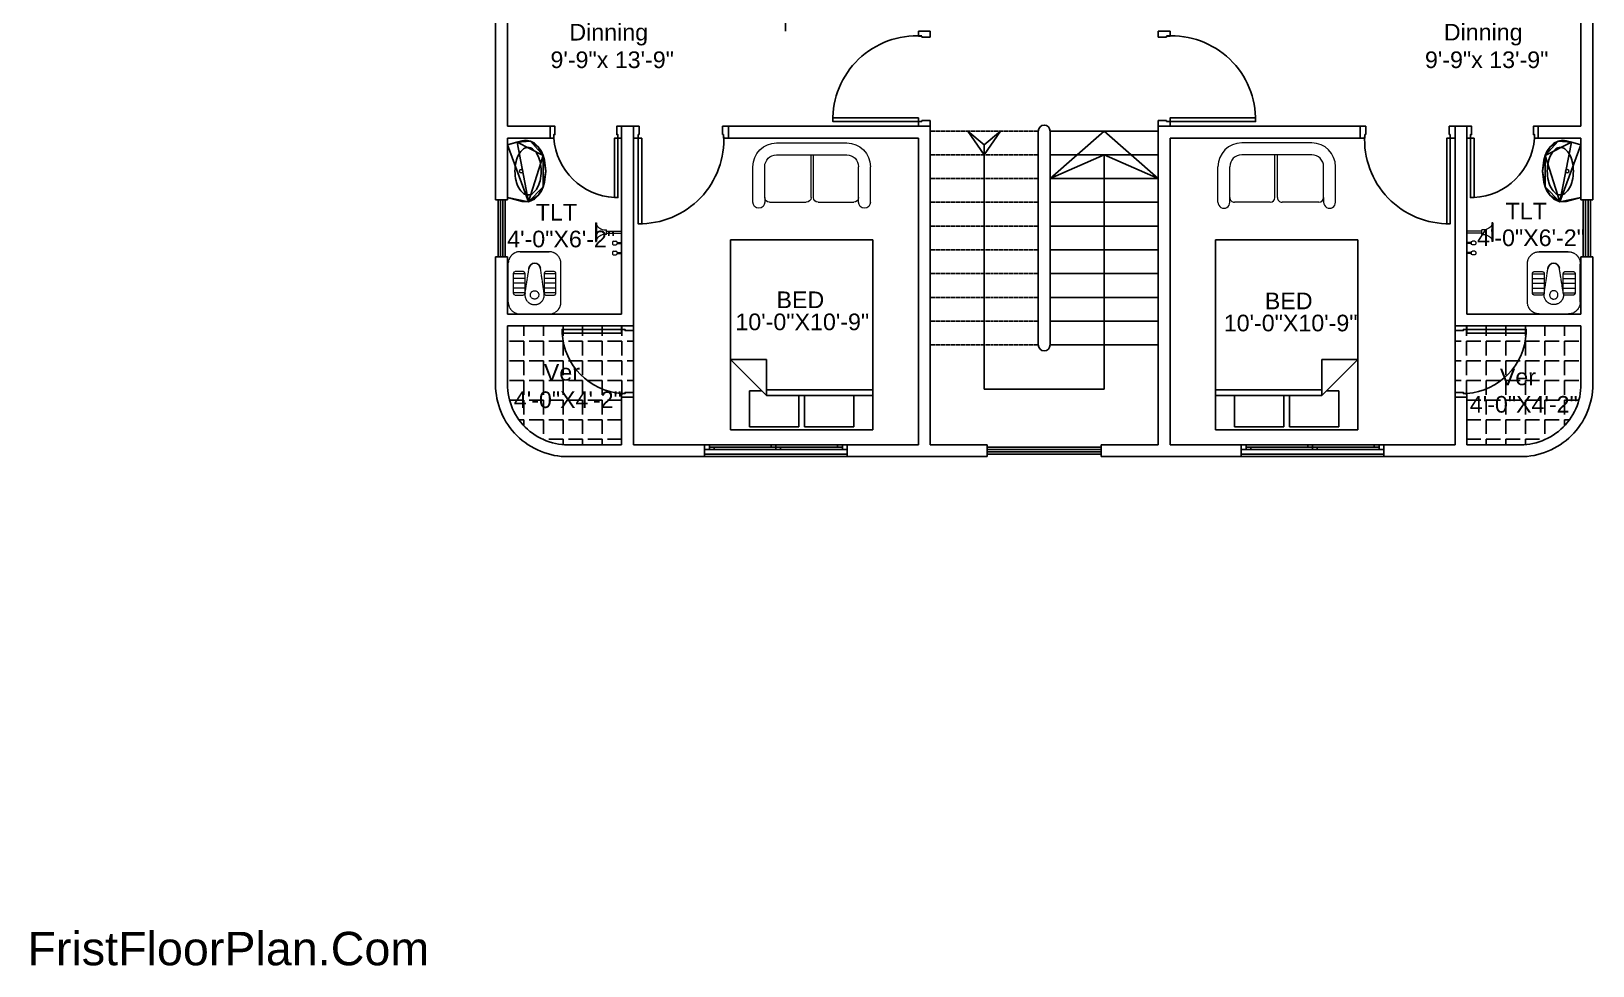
# Model space of a CAD drawing. Header units: inches. Extents: x 6298 to 15649, y -2101 to 8036.
# Drawn here: x 6298 to 15649, y -2101 to 3492 of the extents above; entities that cross this region are included whole.
import ezdxf
from ezdxf.enums import TextEntityAlignment as Align

# ---------------------------------------------------------------- set-up
doc = ezdxf.new("R2010")
doc.units = ezdxf.units.IN
doc.header["$MEASUREMENT"] = 0
for name, pattern in [('ACAD_ISO02W100', [15, 12, -3]), ('CENTER2', [1.125, 0.75, -0.125, 0.125, -0.125]), ('DASHED2', [0.375, 0.25, -0.125])]:
    doc.linetypes.add(name, pattern=pattern)
for name, color, linetype in [('BED', 221, 'DASHED2'), ('door', 12, 'Continuous'), ('farniture', 226, 'Continuous'), ('FIXTURES', 4, 'Continuous'), ('win', 104, 'Continuous')]:
    doc.layers.add(name, color=color, linetype=linetype)
for name, color, linetype, lineweight in [('BORDER', 230, 'Continuous', 30), ('stair hide', 11, 'Continuous', 9), ('Text', 7, 'Continuous', 15), ('WINDOW', 96, 'Continuous', 18)]:
    doc.layers.add(name, color=color, linetype=linetype, lineweight=lineweight)
doc.styles.add('arial', font='arial.ttf')
doc.styles.get("Standard").update_dxf_attribs({"font": 'arial.ttf'})

# ---------------------------------------------------------------- blocks, each defined once
blk = doc.blocks.new('w1')
at = {"layer": 'win', "linetype": 'Continuous'}
for p, q in [((-5, 0), (-5, 60)), ((0, 60), (-5, 60)), ((-3, 0), (-3, 60)), ((-1, 0), (-1, 60)), ((0, 0), (0, 60)), ((-3, 58), (-5, 58)), ((-4, 2), (-4, 58)), ((-4, 32), (-5, 32)), ((-3, 28), (-4, 28)), ((-5, 2), (-3, 2)), ((-5, 0), (0, 0))]:
    blk.add_line(p, q, dxfattribs=at)
for points in [[(-4, 56), (-3, 56), (-3, 58), (-4, 58)], [(-5, 30), (-4, 30), (-4, 32), (-5, 32)], [(-4, 28), (-3, 28), (-3, 30), (-4, 30)], [(-5, 2), (-4, 2), (-4, 4), (-5, 4)]]:
    blk.add_lwpolyline(points, close=True, dxfattribs=at)
blk = doc.blocks.new('A$C074A1D5E')
at = {"linetype": 'Continuous'}
for p, q in [((-38, 5), (-40, 5)), ((-40, 0), (-40, 5)), ((-40, 0), (-37.5, 0)), ((-38, 3.5), (-38, 5)), ((-37.5, 3.5), (-38, 3.5)), ((-37.5, 0), (-37.5, 3.5)), ((-2.5, 3.5), (-2, 3.5)), ((-2.5, 0), (-2.5, 3.5)), ((0, 0), (-2.5, 0)), ((-2, 3.5), (-2, 5)), ((-2, 5), (0, 5)), ((0, 0), (0, 5))]:
    blk.add_line(p, q, dxfattribs=at)
blk.add_lwpolyline([(-3.5, 41), (-3.5, 5), (-2, 5), (-2, 41)], close=True, dxfattribs=at)
blk.add_arc((-2.75, 5.69), 35.32, 88.7832, 183.55508, dxfattribs=at)
blk = doc.blocks.new('D 30')
at = {"layer": 'door'}
for points in [[(0, 0), (0, -5), (-1.5, -5), (-1.5, -3.5), (-2, -3.5), (-2, 0)], [(-30, 0), (-30, -5), (-28.5, -5), (-28.5, -3.5), (-28, -3.5), (-28, 0)], [(-3, -30), (-1.5, -30), (-1.5, -5), (-3, -5)]]:
    blk.add_lwpolyline(points, close=True, dxfattribs=at)
blk.add_arc((-1.44, -2.9), 27.14, 184.43112, 266.70342, dxfattribs=at)
blk = doc.blocks.new('A$C02903742')
at = {"layer": 'farniture', "linetype": 'CENTER2', "lineweight": 18, "ltscale": 0.3}
for p, q in [((5, 22.19), (21.23, 22.19)), ((16.91, 20.09), (8.91, 20.09)), ((8.91, 15.09), (8.91, 20.09)), ((10.91, 15.09), (10.91, 20.09)), ((12.91, 15.09), (12.91, 20.09)), ((14.91, 15.09), (14.91, 20.09)), ((16.91, 15.09), (16.91, 20.09)), ((0, 17.19), (0, 5)), ((7.91, 19.09), (7.91, 16.09)), ((8.91, 15.09), (19.13, 13.45)), ((8.91, 15.09), (16.91, 15.09)), ((17.91, 16.09), (17.91, 19.09)), ((8.91, 7.09), (19.13, 8.6)), ((16.91, 7.09), (8.91, 7.09)), ((8.91, 2.09), (8.91, 7.09)), ((10.91, 2.09), (10.91, 7.09)), ((12.91, 2.09), (12.91, 7.09)), ((14.91, 2.09), (14.91, 7.09)), ((16.91, 2.09), (16.91, 7.09)), ((5, 0), (21.23, 0)), ((7.91, 6.09), (7.91, 3.09)), ((8.91, 2.09), (16.91, 2.09)), ((17.91, 3.09), (17.91, 6.09))]:
    blk.add_line(p, q, dxfattribs=at)
at = {"layer": 'farniture'}
blk.add_line((26.23, 5), (26.23, 17.19), dxfattribs=at)
at = {"layer": 'farniture', "linetype": 'CENTER2', "lineweight": 18, "ltscale": 0.3}
blk.add_circle((8.04, 11.09), 1.77, dxfattribs=at)
for centre, radius, start, end in [((5, 17.19), 5, 90, 180), ((8.91, 19.09), 1, 90, 180), ((16.91, 19.09), 1, 0, 90), ((21.23, 17.19), 5, 0, 90), ((8.04, 11.09), 4.09, 77.7824, 282.2176), ((8.91, 16.09), 1, 180, 270), ((16.91, 16.09), 1, 270, 0), ((8.91, 6.09), 1, 90, 180), ((16.91, 6.09), 1, 0, 90), ((5, 5), 5, 180, 270), ((8.91, 3.09), 1, 180, 270), ((16.91, 3.09), 1, 270, 0), ((21.23, 5), 5, 270, 0)]:
    blk.add_arc(centre, radius, start, end, dxfattribs=at)
at = {"layer": 'farniture'}
blk.add_arc((18.94, 11.03), 2.44, 274.54664, 85.45336, dxfattribs=at)
blk = doc.blocks.new('BASINL')
at = {"layer": 'FIXTURES'}
for centre, radius, start, end in [((-1.42, 2.32), 11.68, 102.86143, 118.86437), ((0, -3.88), 18.04, 90, 102.86143), ((0, -3.88), 18.04, 77.13857, 90), ((1.42, 2.32), 11.68, 61.13563, 77.13857), ((-6.81, 8.66), 3.17, 143.07694, 180), ((-6.81, 8.66), 3.17, 180, 216.92306), ((-3.57, 6.23), 7.22, 118.86437, 143.07694), ((-3.57, 11.1), 7.22, 216.92306, 241.13563), ((3.57, 6.23), 7.22, 36.92306, 61.13563), ((3.57, 11.1), 7.22, 298.86437, 323.07694), ((6.81, 8.66), 3.17, 0, 36.92306), ((6.81, 8.66), 3.17, 323.07694, 0), ((-1.42, 15), 11.68, 241.13563, 257.13857), ((0, 21.2), 18.04, 257.13857, 270), ((0, 5.76), 0.75, 0, 180), ((0, 5.76), 0.75, 180, 0), ((0, 21.2), 18.04, 270, 282.86143), ((1.42, 15), 11.68, 282.86143, 298.86437)]:
    blk.add_arc(centre, radius, start, end, dxfattribs=at)
mesh = blk.add_polyface(dxfattribs=at)
corners = [(-12.86, 8.91), (6.64, 15.05), (12.17, 4.02), (6.64, 15.05), (12.66, 9.63), (12.17, 4.02), (-12.86, 8.91), (-6.64, 15.05), (6.64, 15.05), (12.17, 4.02), (11.02, 0), (-12.86, 8.91), (12.66, 9.63), (12.93, 6.94), (12.17, 4.02), (6.64, 15.05), (10.27, 12.96), (12.66, 9.63), (-6.64, 15.05), (0, 16.18), (6.64, 15.05), (-12.86, 8.91), (-10.27, 12.96), (-6.64, 15.05), (11.02, 0), (-11.02, 0), (-12.86, 8.91), (12.17, 4.02), (12.29, 4.38), (11.02, 0), (12.93, 6.94), (12.81, 6.2), (12.17, 4.02), (12.66, 9.63), (12.98, 7.68), (12.93, 6.94), (10.27, 12.96), (11.74, 11.38), (12.66, 9.63), (6.64, 15.05), (8.5, 14.19), (10.27, 12.96), (0, 16.18), (4.68, 15.65), (6.64, 15.05), (-6.64, 15.05), (-4.68, 15.65), (0, 16.18), (-10.27, 12.96), (-8.5, 14.19), (-6.64, 15.05), (-12.86, 8.91), (-11.74, 11.38), (-10.27, 12.96), (-11.02, 0), (-12.81, 6.2), (-12.86, 8.91)]
mesh.append_faces([[corners[k] for k in face] for face in [(0, 1, 2), (3, 4, 5), (6, 7, 8), (9, 10, 11), (12, 13, 14), (15, 16, 17), (18, 19, 20), (21, 22, 23)]], dxfattribs={"vtx0": -1, "vtx1": -1, "vtx2": -1})
mesh.append_faces([[corners[k] for k in face] for face in [(24, 25, 26)]], dxfattribs={"vtx1": -1, "vtx2": -1})
mesh.append_faces([[corners[k] for k in face] for face in [(27, 28, 29), (30, 31, 32), (33, 34, 35), (36, 37, 38), (39, 40, 41), (42, 43, 44), (45, 46, 47), (48, 49, 50), (51, 52, 53), (54, 55, 56)]], dxfattribs={"vtx2": -1})
blk = doc.blocks.new('sawar')
at = {"layer": 'stair hide'}
for p, q in [((-0.47, 4.69), (-0.47, 10.97)), ((0.47, 4.69), (0.47, 10.97)), ((3.84, 7.65), (3.84, 8.65)), ((4.34, 9.15), (4.34, 10.89)), ((4.34, 9.15), (4.84, 9.15)), ((4.34, 7.15), (4.84, 7.15)), ((4.84, 9.15), (4.84, 10.89)), ((5.34, 7.65), (5.34, 8.65)), ((8.04, 7.65), (8.04, 8.65)), ((8.54, 9.15), (8.54, 10.89)), ((8.54, 9.15), (9.04, 9.15)), ((8.54, 7.15), (9.04, 7.15)), ((9.04, 9.15), (9.04, 10.89)), ((9.54, 7.65), (9.54, 8.65)), ((-3.89, 0.5), (3.89, 0.5)), ((-3.89, 0), (-3.89, 0.5)), ((-3.89, 0), (3.89, 0)), ((1, 4.69), (-1, 4.69)), ((3.89, 0), (3.89, 0.5))]:
    blk.add_line(p, q, dxfattribs=at)
for centre, radius, start, end in [((4.34, 8.65), 0.5, 90, 180), ((4.34, 7.65), 0.5, 180, 270), ((4.84, 8.65), 0.5, 0, 90), ((4.84, 7.65), 0.5, 270, 0), ((8.54, 8.65), 0.5, 90, 180), ((8.54, 7.65), 0.5, 180, 270), ((9.04, 8.65), 0.5, 0, 90), ((9.04, 7.65), 0.5, 270, 0), ((-5.45, 4.2), 4.48, 304.31379, 6.2658), ((5.45, 4.2), 4.48, 173.7342, 235.68621)]:
    blk.add_arc(centre, radius, start, end, dxfattribs=at)
blk = doc.blocks.new('2 SOFA')
at = {"layer": 'farniture', "linetype": 'Continuous', "lineweight": 18, "ltscale": 0.3}
for p, q in [((20, 24.5), (5, 24.5)), ((-5, 14.5), (-5, -15)), ((0, 14.5), (0, -15)), ((18, 19.5), (5, 19.5)), ((18, 19.5), (20, 19.5)), ((20, 17.5), (20, 2)), ((18, 0), (0, 0)), ((18, -1), (0, -1)), ((20, -3), (20, -18)), ((18, -20), (5, -20)), ((20, -20), (5, -20)), ((20, -25), (5, -25))]:
    blk.add_line(p, q, dxfattribs=at)
for centre, radius, start, end in [((5, 14.5), 10, 90, 180), ((20, 22), 2.5, 270, 90), ((5, 14.5), 5, 90, 180), ((18, 17.5), 2, 0, 90), ((18, 2), 2, 270, 0), ((18, -3), 2, 0, 90), ((5, -15), 10, 180, 270), ((5, -15), 5, 180, 270), ((18, -18), 2, 270, 0), ((20, -22.5), 2.5, 270, 90)]:
    blk.add_arc(centre, radius, start, end, dxfattribs=at)
blk = doc.blocks.new('Bed - Queen')
at = {"linetype": 'Continuous'}
for p, q in [((0, -80.00003), (0, 0)), ((0, 0), (59.99999, 0)), ((59.99999, 0), (59.99999, -80.00003)), ((7.99999, -1.2), (28.79998, -1.2)), ((7.99999, -14.4), (7.99999, -1.2)), ((28.79998, -1.2), (28.79998, -14.4)), ((31.19999, -1.2), (51.99999, -1.2)), ((31.19999, -14.4), (31.19999, -1.2)), ((51.99999, -1.2), (51.99999, -16.4)), ((0, -14.4), (44.8, -14.4)), ((44.8, -16.8), (0, -16.8)), ((59.99999, -29.6), (44.8, -14.4)), ((44.8, -14.4), (44.8, -29.6)), ((51.99999, -16.4), (46.79936, -16.4)), ((44.8, -29.6), (59.99999, -29.6)), ((59.99999, -80.00003), (0, -80.00003))]:
    blk.add_line(p, q, dxfattribs=at)

msp = doc.modelspace()

# ---------------------------------------------------------------- hatches: boundary and pattern name
h = msp.add_hatch()
h.set_pattern_fill('ANGLE', color=251, scale=426.6, angle=180, style=0)
h.set_pattern_definition([(180, (-1021012.3, 714559.31), (-4e-14, -117.315), [85.32, -31.995]), (270, (-1021012.3, 714559.31), (117.315, -5e-14), [85.32, -31.995])])
h.paths.add_polyline_path([(9903.9, 1728.4), (9150.2, 1728.4), (9150.2, 1358.7, 0.381606), (9491.5, 1017.4), (9832.8, 1017.4), (9832.8, 1301.8), (9903.9, 1301.8)])
h = msp.add_hatch()
h.set_pattern_fill('ANGLE', color=251, scale=426.6, angle=180, style=0)
h.set_pattern_definition([(360, (1045740.23, 714559.31), (-1e-14, -117.315), [85.32, -31.995]), (270, (1045740.23, 714559.31), (-117.315, 7e-15), [85.32, -31.995])])
h.paths.add_polyline_path([(14824, 1728.4), (15577.7, 1728.4), (15577.7, 1358.7, -0.381606), (15236.4, 1017.4), (14895.1, 1017.4), (14895.1, 1301.8), (14824, 1301.8)])

# ---------------------------------------------------------------- linework, layer by layer
at = {"color": 0, "lineweight": -2}
for p, q in [((9079.1, 3569.9), (9079.1, 2482.1)), ((9150.2, 3569.9), (9150.2, 2922.9)), ((10814, 3562.8), (10814, 3491.7)), ((15577.7, 3569.9), (15577.7, 2922.9)), ((15648.8, 3569.9), (15648.8, 2482.1)), ((9150.2, 2922.9), (9406.2, 2922.9)), ((9406.2, 2922.9), (9406.2, 2851.8)), ((9832.8, 2922.9), (9903.9, 2922.9)), ((9832.8, 2922.9), (9832.8, 1799.5)), ((9903.9, 2922.9), (9903.9, 1728.4)), ((10472.7, 2922.9), (11681.4, 2922.9)), ((10472.7, 2922.9), (10472.7, 2851.8)), ((11681.4, 1017.4), (11681.4, 2922.9)), ((14255.2, 2922.9), (13046.5, 2922.9)), ((13046.5, 1017.4), (13046.5, 2922.9)), ((14255.2, 2922.9), (14255.2, 2851.8)), ((14895.1, 2922.9), (14824, 2922.9)), ((14824, 2922.9), (14824, 1728.4)), ((14895.1, 2922.9), (14895.1, 1799.5)), ((15577.7, 2922.9), (15321.7, 2922.9)), ((15321.7, 2922.9), (15321.7, 2851.8)), ((9150.2, 2851.8), (9406.2, 2851.8)), ((9150.2, 2851.8), (9150.2, 2482.1)), ((10472.7, 2851.8), (11610.3, 2851.8)), ((11610.3, 1017.4), (11610.3, 2851.8)), ((12328.4, 1614.7), (12328.4, 2894.5)), ((12399.5, 1614.7), (12399.5, 2894.5)), ((14255.2, 2851.8), (13117.6, 2851.8)), ((13117.6, 1017.4), (13117.6, 2851.8)), ((15577.7, 2851.8), (15321.7, 2851.8)), ((15577.7, 2851.8), (15577.7, 2482.1)), ((9150.2, 2482.1), (9079.1, 2482.1)), ((9079.1, 2140.8), (9079.1, 1356.8)), ((9150.2, 2140.8), (9079.1, 2140.8)), ((9150.2, 2140.8), (9150.2, 1799.5)), ((15577.7, 2140.8), (15577.7, 1799.5)), ((15648.8, 2140.8), (15648.8, 1356.8)), ((9150.2, 1799.5), (9832.8, 1799.5)), ((15577.7, 1799.5), (14895.1, 1799.5)), ((9150.2, 1728.4), (9903.9, 1728.4)), ((9150.2, 1728.4), (9150.2, 1358.7)), ((15577.7, 1728.4), (14824, 1728.4)), ((15577.7, 1728.4), (15577.7, 1358.7)), ((9832.8, 1301.8), (9903.9, 1301.8)), ((9832.8, 1301.8), (9832.8, 1017.4)), ((9903.9, 1301.8), (9903.9, 1017.4)), ((14895.1, 1301.8), (14824, 1301.8)), ((14824, 1301.8), (14824, 1017.4)), ((14895.1, 1301.8), (14895.1, 1017.4)), ((9489.6, 946.3), (10330.5, 946.3)), ((9491.5, 1017.4), (9832.8, 1017.4)), ((9903.9, 1017.4), (10330.5, 1017.4)), ((10330.5, 1017.4), (10330.5, 946.3)), ((11183.7, 1017.4), (11610.3, 1017.4)), ((11183.7, 1017.4), (11183.7, 946.3)), ((11183.7, 946.3), (11610.3, 946.3)), ((12022.7, 946.3), (11610.3, 946.3)), ((12022.7, 1017.4), (11681.4, 1017.4)), ((13046.5, 1017.4), (12705.2, 1017.4)), ((13544.2, 946.3), (12705.2, 946.3)), ((13544.2, 1017.4), (13117.6, 1017.4)), ((13544.2, 1017.4), (13544.2, 946.3)), ((14824, 1017.4), (14397.4, 1017.4)), ((14397.4, 1017.4), (14397.4, 946.3)), ((15238.3, 946.3), (14397.4, 946.3)), ((15236.4, 1017.4), (14895.1, 1017.4))]:
    msp.add_line(p, q, dxfattribs=at)
at = {"color": 4, "linetype": 'ACAD_ISO02W100', "lineweight": -2}
for p, q in [((12328.4, 2894.5), (11681.4, 2894.5)), ((12328.4, 2752.3), (11681.4, 2752.3)), ((12328.4, 2610.1), (11681.4, 2610.1)), ((12328.4, 2467.9), (11681.4, 2467.9)), ((12328.4, 2325.7), (11681.4, 2325.7)), ((12328.4, 2183.5), (11681.4, 2183.5)), ((12328.4, 2041.3), (11681.4, 2041.3)), ((12328.4, 1899.1), (11681.4, 1899.1)), ((12328.4, 1756.9), (11681.4, 1756.9)), ((12328.4, 1614.7), (11681.4, 1614.7))]:
    msp.add_line(p, q, dxfattribs=at)
at = {"color": 1, "lineweight": -2}
for p, q in [((12004.9, 2752.3), (11907.4, 2894.5)), ((11907.4, 2894.5), (12004.9, 2812.1)), ((12004.9, 2752.3), (12102.5, 2894.5)), ((12102.5, 2894.5), (12004.9, 2812.1)), ((12004.9, 2812.1), (12004.9, 1350.6)), ((12723, 2894.5), (12399.5, 2610.1)), ((13046.5, 2610.1), (12723, 2894.5)), ((12399.5, 2610.1), (12723, 2752.3)), ((12723, 1350.6), (12723, 2752.3)), ((12723, 2752.3), (13046.5, 2610.1)), ((12004.9, 1350.6), (12723, 1350.6))]:
    msp.add_line(p, q, dxfattribs=at)
at = {"color": 3, "lineweight": -2}
for p, q in [((13046.5, 2894.5), (12399.5, 2894.5)), ((13046.5, 2752.3), (12399.5, 2752.3)), ((13046.5, 2610.1), (12399.5, 2610.1)), ((13046.5, 2467.9), (12399.5, 2467.9)), ((13046.5, 2325.7), (12399.5, 2325.7)), ((13046.5, 2183.5), (12399.5, 2183.5)), ((13046.5, 2041.3), (12399.5, 2041.3)), ((13046.5, 1899.1), (12399.5, 1899.1)), ((13046.5, 1756.9), (12399.5, 1756.9)), ((13046.5, 1614.7), (12399.5, 1614.7))]:
    msp.add_line(p, q, dxfattribs=at)
at = {"color": 251}
for p, q in [((9903.9, 1301.8), (9903.9, 1728.4)), ((14824, 1301.8), (14824, 1728.4))]:
    msp.add_line(p, q, dxfattribs=at)
at = {"color": 0, "lineweight": -2}
for centre, radius, start, end in [((12364, 2894.5), 35.5, 0, 180), ((12364, 1614.7), 35.5, 180, 0), ((9511.9, 1379.1), 433.3, 182.94918, 273.22572), ((9511.9, 1379.1), 362.2, 176.77428, 273.22572), ((15216, 1379.1), 433.3, 266.77428, 357.05082), ((15216, 1379.1), 362.2, 266.77428, 3.22572)]:
    msp.add_arc(centre, radius, start, end, dxfattribs=at)
at = {"layer": 'WINDOW', "lineweight": -2}
for p, q in [((9079.1, 2482.1), (9150.2, 2482.1)), ((9093.4, 2140.8), (9093.4, 2482.1)), ((9107.6, 2140.8), (9107.6, 2482.1)), ((9121.8, 2140.8), (9121.8, 2482.1)), ((9136, 2140.8), (9136, 2482.1)), ((15577.7, 2482.1), (15648.8, 2482.1)), ((15591.9, 2140.8), (15591.9, 2482.1)), ((15606.1, 2140.8), (15606.1, 2482.1)), ((15620.3, 2140.8), (15620.3, 2482.1)), ((15634.6, 2140.8), (15634.6, 2482.1)), ((9079.1, 2140.8), (9150.2, 2140.8)), ((15577.7, 2140.8), (15648.8, 2140.8)), ((12022.7, 1017.4), (12022.7, 946.3)), ((12022.7, 1003.2), (12705.2, 1003.2)), ((12022.7, 989), (12705.2, 989)), ((12022.7, 974.8), (12705.2, 974.8)), ((12022.7, 960.6), (12705.2, 960.6)), ((12705.2, 1017.4), (12705.2, 946.3))]:
    msp.add_line(p, q, dxfattribs=at)

# ---------------------------------------------------------------- block references
at = {"color": 0, "yscale": 14.22, "zscale": 14.22}
for p, xscale in [((9832.8, 2922.9), 14.22), ((14895.1, 2922.9), -14.22)]:
    msp.add_blockref('D 30', p, dxfattribs=dict(at, xscale=xscale))
at = {"color": 0, "lineweight": -2, "yscale": 14.22, "zscale": 14.22}
for p, xscale, rotation in [((10967.9, 2752.3), -14.22, 90), ((13760, 2752.3), 14.22, 270)]:
    msp.add_blockref('2 SOFA', p, dxfattribs=dict(at, xscale=xscale, rotation=rotation))
at = {"color": 0, "yscale": 14.22, "zscale": 14.22}
for p, xscale, rotation in [((9903.9, 1728.4), -14.22, 270), ((14824, 1728.4), 14.22, 89.99999999999999)]:
    msp.add_blockref('D 30', p, dxfattribs=dict(at, xscale=xscale, rotation=rotation))
at = {"layer": 'BED', "color": 0, "yscale": 14.22, "zscale": 14.22, "rotation": 180}
for p, xscale in [((11338.7, 1106.7), 14.22), ((13389.3, 1106.7), -14.22)]:
    msp.add_blockref('Bed - Queen', p, dxfattribs=dict(at, xscale=xscale))
at = {"layer": 'BORDER', "color": 1, "yscale": 14.22, "zscale": 14.22}
for name, p, xscale, rotation in [('BASINL', (9150.2, 2654.4), -14.22, 270), ('BASINL', (15577.7, 2654.4), 14.22, 89.99999999999999), ('sawar', (9676.9, 2289.3), 14.22, 270), ('sawar', (15051.1, 2289.3), -14.22, 90), ('A$C02903742', (9470.2, 1799.5), 14.22, 89.99999999999999), ('A$C02903742', (15257.7, 1799.5), -14.22, 270)]:
    msp.add_blockref(name, p, dxfattribs=dict(at, xscale=xscale, rotation=rotation))
at = {"layer": 'door', "color": 3, "yscale": 14.22, "zscale": 14.22}
for p, xscale, rotation in [((11681.4, 2922.9), -14.22, 90), ((11681.4, 2922.9), -14.22, 90), ((13046.5, 2922.9), 14.22, 270), ((13046.5, 2922.9), 14.22, 270), ((9903.9, 2922.9), 14.22, 180), ((14824, 2922.9), -14.22, 180)]:
    msp.add_blockref('A$C074A1D5E', p, dxfattribs=dict(at, xscale=xscale, rotation=rotation))
at = {"layer": 'WINDOW', "xscale": -14.22, "yscale": 14.22, "zscale": 14.22, "rotation": 90}
for p in [(11183.7, 946.3), (14397.4, 946.3)]:
    msp.add_blockref('w1', p, dxfattribs=at)

# ---------------------------------------------------------------- texts
at = {"insert": (6275.4, -1898.2), "char_height": 200, "attachment_point": 1}
msp.add_mtext_dynamic_manual_height_columns('FristFloorPlan.Com', width=12473.793, gutter_width=1, heights=[0], dxfattribs=at)
at = {"layer": 'Text', "color": 1, "ltscale": 50, "style": 'arial'}
for s, p in [('TLT', (9443.2, 2408.3)), ('TLT', (15250.2, 2415.7)), ('BED', (10903.7, 1884.5)), ('BED', (13828, 1877.7))]:
    msp.add_text(s, height=99.54, dxfattribs=at).set_placement(p, align=Align.MIDDLE_CENTER)
at = {"layer": 'Text', "color": 3, "ltscale": 50, "style": 'arial'}
for s, p in [('4\'-0"X6\'-2"', (9471.6, 2248.4)), ('4\'-0"X6\'-2"', (15278.6, 2255.8)), ('10\'-0"X10\'-9"', (10915.4, 1752.4)), ('10\'-0"X10\'-9"', (13839.7, 1745.6)), ('4\'-0"X4\'-2"', (9511.5, 1286.6)), ('4\'-0"X4\'-2"', (15235.9, 1259))]:
    msp.add_text(s, height=99.54, dxfattribs=at).set_placement(p, align=Align.MIDDLE_CENTER)
at = {"layer": 'Text', "color": 3, "ltscale": 50, "char_height": 99.54, "width": 2445.84, "attachment_point": 3, "style": 'arial'}
for insert in [(9992.1, 3535.8), (15228.4, 3535.9)]:
    msp.add_mtext('Dinning', dxfattribs=dict(at, insert=insert))
at = {"layer": 'Text', "color": 1, "ltscale": 50, "char_height": 99.54, "style": 'arial'}
for s, insert, width, attachment_point in [('9\'-9"x 13\'-9"', (10146.8, 3370.9), 2445.84, 3), ('9\'-9"x 13\'-9"', (15383.1, 3370.9), 2445.84, 3), ('Ver', (9367.8, 1500.6), 213.3, 1), ('Ver', (15092.3, 1473.1), 213.3, 1)]:
    msp.add_mtext(s, dxfattribs=dict(at, insert=insert, width=width, attachment_point=attachment_point))

doc.saveas('drawing.dxf')
